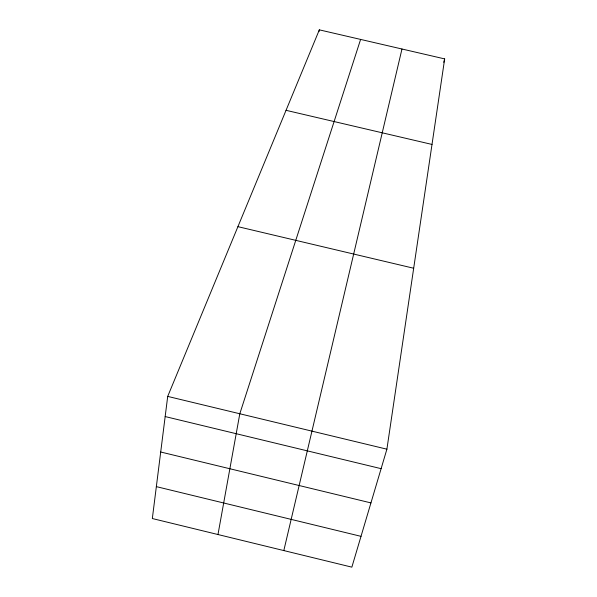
<?xml version="1.0" encoding="UTF-8"?>
<svg xmlns="http://www.w3.org/2000/svg" width="597" height="597" viewBox="0 0 597 597"><rect width="100%" height="100%" fill="white"/><g stroke="black" fill="none" stroke-linecap="round" stroke-linejoin="round"><path stroke-width="0.9" d="M167.705 396.401L152.332 518.539L351.857 567.15L386.901 449.183L444.668 58.902L319.328 29.85L167.705 396.401L386.901 449.183M217.98 534.531L239.807 413.758L360.61 39.417M319.007 31.574L319.328 29.85M401.975 49.006L283.814 550.576M443.772 62.312L444.668 58.902M286.045 110.318L432.012 144.437M237.919 226.659L413.684 268.247M165.168 416.564L381.117 468.667M160.705 452.004L370.946 502.905M156.347 486.63L361.006 536.345"/></g></svg>
